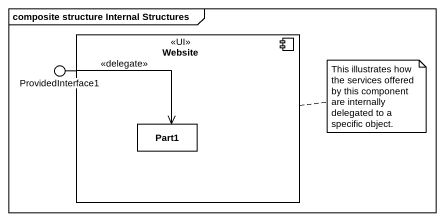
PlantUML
@startuml
mainframe composite structure Internal Structures
component Website <<UI>> {
  rectangle Part1
}
() ProvidedInterface1
Website -left- ProvidedInterface1
ProvidedInterface1 --> Part1 : <<delegate>>
note right of Website : This illustrates how the services offered by this component are internally delegated to a specific object.
@enduml
